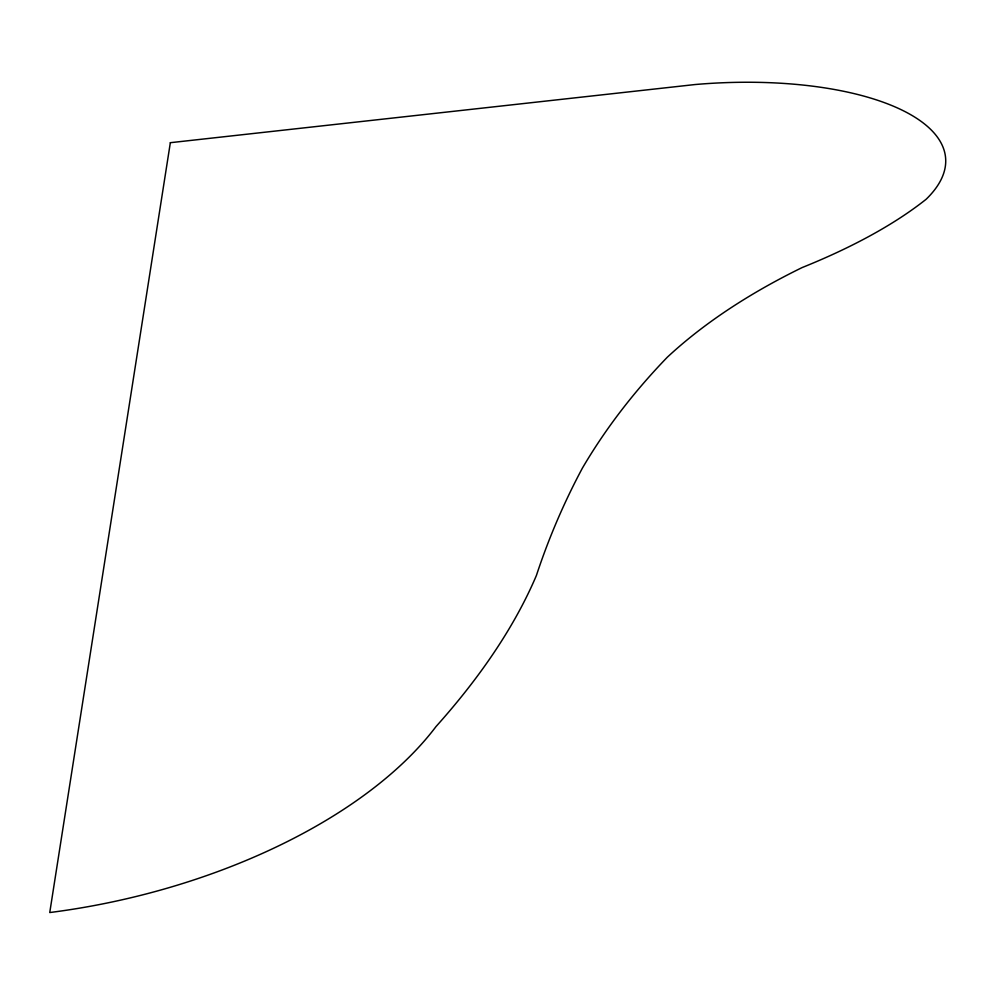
<?xml version="1.0" encoding="UTF-8"?>
<svg xmlns="http://www.w3.org/2000/svg" width="995" height="995" viewBox="0 0 995 995"><rect width="100%" height="100%" fill="white"/><g stroke="black" fill="none" stroke-linecap="round" stroke-linejoin="round"><path stroke-width="1.49" d="M170.344 142.695L49.75 912.539A402.527 207.905 -12.8 0 0 435.997 726.574A1117.261 484.142 -16.7 0 0 536.404 575.471C548.606 538.432 564.016 502.45 582.423 468.073A2605.855 1138.753 16.4 0 1 667.322 357.205A908.298 441.195 4.7 0 1 802.181 267.543A506.629 187.931 -6.2 0 0 926.096 199.298A237.967 92.722 -4.4 0 0 695.082 84.538L170.344 142.695"/></g></svg>
